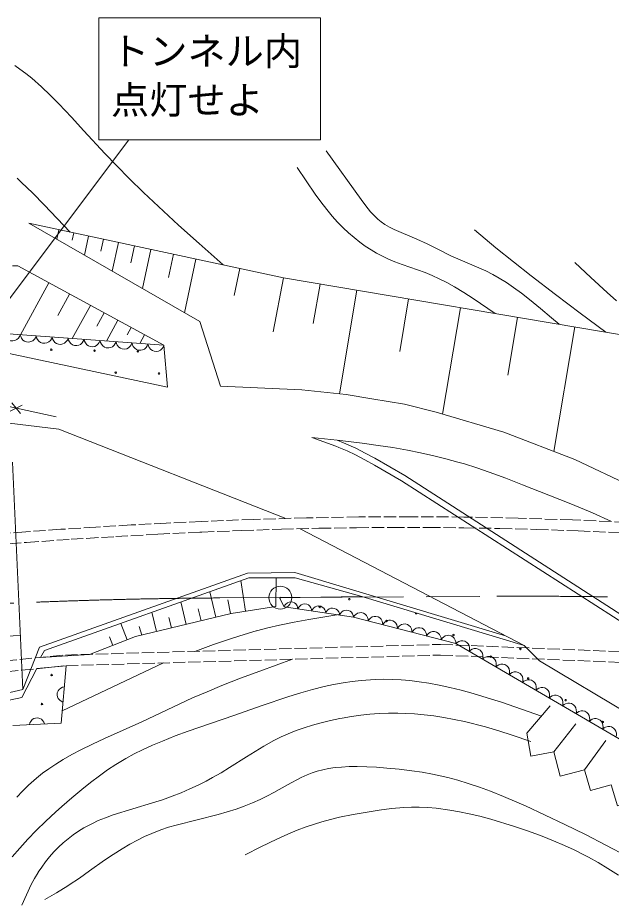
# Model space of a CAD drawing. Units: millimetres, scale not verified. Extents: x -66348 to 573652, y -123902 to 236098.
# Drawn here: x 344937 to 383767, y 136459 to 194584 of the extents above; entities that cross this region are included whole.
import ezdxf
from ezdxf.enums import TextEntityAlignment as Align

# ---------------------------------------------------------------- set-up
doc = ezdxf.new("R2010")
doc.units = ezdxf.units.MM
doc.header["$LTSCALE"] = 1000
doc.linetypes.add('CHAIN', pattern=[18.5, 12, -1.5, 3.5, -1.5])
doc.linetypes.add('USER1', pattern=[1, 0.8, -0.2])
for name, color, linetype, lineweight in [('M-BGD', 7, 'Continuous', 13), ('M-BMK-LINE', 2, 'Continuous', 13), ('M-BMK-SRVR', 3, 'Continuous', 13), ('M-STR-STR2', 171, 'Continuous', 13), ('M-STR-STRC', 7, 'Continuous', 13)]:
    doc.layers.add(name, color=color, linetype=linetype, lineweight=lineweight)
doc.styles.add('ＭＳ ゴシック', font='')
doc.styles.get('ＭＳ ゴシック').set_extended_font_data('MS Gothic')

# ---------------------------------------------------------------- blocks, each defined once
blk = doc.blocks.new('BUHIN2')
at = {"color": 7, "linetype": 'Continuous', "lineweight": 13}
blk.add_lwpolyline([(0, 500), (115, 460), (212, 400), (322, 305), (382, 195), (418, 78), (418, -78), (382, -195), (322, -305), (212, -402), (115, -462), (0, -500)], dxfattribs=at)
blk = doc.blocks.new('BUHIN3')
at = {"color": 7, "linetype": 'Continuous', "lineweight": 13}
blk.add_lwpolyline([(0, -500), (115, -462.5), (212.5, -402.5), (322.5, -305), (382.5, -195), (420, -77.5), (420, 77.5), (382.5, 195), (322.5, 305), (212.5, 402.5), (115, 460), (0, 500)], dxfattribs=at)
blk = doc.blocks.new('BUHIN4')
at = {"color": 7, "linetype": 'Continuous', "lineweight": 13}
for p, q in [((-282, 350), (282, -350)), ((-282, -350), (282, 350))]:
    blk.add_line(p, q, dxfattribs=at)
blk = doc.blocks.new('BUHIN6')
at = {"color": 7, "linetype": 'Continuous', "lineweight": 13}
blk.add_lwpolyline([(0, -2000), (2000, 0), (0, 2000)], dxfattribs=at)
blk = doc.blocks.new('BUHIN1')
at = {"color": 3, "linetype": 'Continuous', "lineweight": 13}
for radius in [750, 22.5]:
    blk.add_circle((0, 0), radius, dxfattribs=at)

msp = doc.modelspace()

# ---------------------------------------------------------------- linework, layer by layer
at = {"layer": 'M-BGD'}
for p, q in [((345668, 181123), (362332, 177544)), ((356844, 174680), (345668, 181123)), ((347623, 180703), (347488, 180074)), ((348599, 180494), (348497, 180022)), ((349574, 180284), (349304, 179027)), ((350549, 180075), (350380, 179290)), ((351523, 179866), (351118, 177981)), ((352583, 179638), (352344, 178525)), ((353643, 179410), (353092, 176843)), ((355119, 179093), (354793, 177572)), ((356595, 178776), (355840, 175259)), ((344592, 178330), (344938, 178327)), ((344938, 178327), (354499, 173133)), ((359464, 178160), (359106, 176398)), ((362332, 177544), (361655, 174011)), ((362332, 177544), (385916, 173567)), ((346960, 177228), (345110, 173823)), ((364726, 177140), (364271, 174562)), ((367121, 176736), (365978, 169957)), ((348322, 176488), (347565, 175093)), ((370510, 176165), (369931, 172730)), ((349685, 175748), (348503, 173574)), ((373900, 175593), (372726, 168632)), ((350582, 175261), (350101, 174376)), ((377641, 174962), (377004, 171184)), ((351479, 174774), (350738, 173409)), ((358196, 170465), (356844, 174680)), ((354499, 173133), (344053, 173900)), ((344053, 173900), (354499, 173133)), ((352354, 174298), (352091, 173814)), ((353229, 173823), (352917, 173249)), ((381383, 174331), (380008, 166181)), ((354736, 170380), (342629, 172957)), ((354499, 173133), (354736, 170380)), ((363525, 170226), (358196, 170465)), ((366428, 169908), (363525, 170226)), ((368099, 169630), (366428, 169908)), ((342210, 169589), (347454, 168448)), ((370246, 169272), (368099, 169630)), ((372315, 168755), (370246, 169272)), ((376729, 167442), (372315, 168755)), ((342543, 168256), (347616, 167634)), ((347616, 167634), (362466, 161794)), ((381382, 165652), (376729, 167442)), ((344592, 165479), (345271, 150588)), ((386155, 163386), (381382, 165652)), ((392035, 150586), (370254, 164595)), ((370042, 164256), (392165, 150027)), ((363405, 161118), (378079, 153460)), ((359971, 158198), (346364, 153370)), ((363065, 158242), (359971, 158198)), ((376851, 154102), (363065, 158242)), ((346692, 153139), (360054, 157907)), ((359848, 155714), (359535, 157721)), ((360054, 157907), (361839, 157907)), ((361839, 157907), (361824, 156022)), ((363090, 157894), (361839, 157907)), ((367451, 156676), (363090, 157894)), ((357897, 155323), (357493, 156993)), ((358865, 155558), (358690, 156457)), ((362052, 156582), (367451, 156676)), ((362357, 156007), (362052, 156582)), ((367451, 156676), (378079, 153460)), ((355961, 154855), (355606, 156320)), ((356929, 155089), (356739, 155873)), ((361824, 156022), (358898, 155565)), ((366907, 155328), (362357, 156007)), ((358898, 155565), (352645, 154052)), ((354020, 154385), (353715, 155645)), ((354990, 154620), (354825, 155301)), ((373597, 153596), (366907, 155328)), ((352090, 153839), (351677, 154917)), ((353044, 154149), (352870, 154715)), ((345110, 154117), (337292, 153761)), ((352645, 154052), (349621, 152892)), ((351156, 153481), (350945, 154031)), ((401544, 137297), (373597, 153596)), ((378079, 153460), (379064, 152476)), ((346364, 153370), (345271, 150588)), ((346420, 152690), (346692, 153139)), ((349621, 152892), (346420, 152690)), ((347840, 149188), (354462, 152329)), ((379064, 152476), (402291, 138587)), ((345194, 150057), (346186, 151965)), ((346186, 151965), (348098, 152149)), ((348098, 152149), (347770, 148384)), ((345271, 150588), (337299, 148733)), ((335145, 147942), (345194, 150057)), ((378237, 147723), (379780, 149523)), ((347770, 148384), (344619, 148229)), ((380008, 146502), (381448, 148343)), ((382019, 145329), (383415, 147256))]:
    msp.add_line(p, q, dxfattribs=at)
for points in [[(344738, 191459), (345080, 191226), (345470, 190934), (345849, 190624), (346489, 190053), (347061, 189506), (347623, 188942), (348450, 188070), (349265, 187182), (350629, 185697), (351412, 184879), (352218, 184066), (353168, 183139), (354140, 182218), (355459, 181004), (356801, 179795), (358377, 178394)], [(365119, 185863), (367408, 182678), (367706, 182270), (368018, 181877), (368224, 181648), (368444, 181436), (368503, 181384), (368718, 181214), (368954, 181054), (369254, 180879), (369566, 180721), (371041, 180091), (371713, 179774), (372370, 179442), (373280, 178996), (375569, 178001), (376011, 177772), (376442, 177527), (376906, 177238), (377369, 176927), (377894, 176546), (378418, 176141), (379142, 175548), (379856, 174937), (380353, 174505)], [(363228, 184768), (363798, 183898), (364385, 183040), (364761, 182523), (365152, 182019), (365517, 181584), (365858, 181206), (366221, 180834), (366570, 180505), (366940, 180184), (367308, 179892), (367673, 179628), (368049, 179382), (368419, 179163), (368798, 178962), (369150, 178797), (369611, 178606), (370090, 178431), (371588, 177901), (372047, 177709), (372506, 177494), (373011, 177235), (373516, 176953), (374124, 176587), (374724, 176202), (376182, 175208)], [(344898, 184069), (345157, 183825), (345915, 183087), (346661, 182334), (348367, 180544)], [(374823, 180688), (376222, 179519), (377371, 178588), (378532, 177672), (380125, 176448), (381738, 175233), (383406, 173990)], [(381381, 178564), (382430, 177575), (383498, 176595), (384120, 176048)], [(364176, 167083), (365826, 166911), (367475, 166718), (368516, 166577), (369475, 166429), (370432, 166260), (371296, 166088), (372155, 165897), (372951, 165700), (373741, 165483), (374163, 165359), (374971, 165102), (375774, 164825), (376871, 164421), (377961, 163997), (379691, 163308), (381115, 162742), (382538, 162155), (383793, 161586)], [(364176, 167083), (364962, 166815), (365739, 166528), (365952, 166443), (366493, 166210), (367025, 165959), (367656, 165636), (368287, 165290), (370042, 164255)], [(370254, 164595), (369280, 165177), (368290, 165746), (367674, 166078), (367050, 166391), (366104, 166813), (365882, 166902)], [(356523, 153088), (357748, 153530), (358987, 153955), (359749, 154197), (360525, 154422), (360563, 154432), (361307, 154624), (362065, 154798), (363023, 154994), (363987, 155171), (365953, 155496)], [(344867, 143542), (345239, 143933), (345632, 144315), (346169, 144789), (346566, 145102), (346975, 145399), (347436, 145708), (347918, 146006), (348481, 146328), (349064, 146638), (349829, 147017), (350615, 147385), (353047, 148476), (356380, 150036), (357322, 150446), (358281, 150842), (359519, 151327), (360775, 151798), (362904, 152569)], [(344577, 139638), (345064, 140196), (345599, 140778), (346150, 141347), (346772, 141960), (347410, 142558), (347827, 142937), (348469, 143501), (349124, 144050), (349698, 144506), (350282, 144944), (350813, 145319), (351363, 145681), (352009, 146074), (352552, 146367), (353103, 146642), (353745, 146937), (354396, 147214), (355232, 147544), (356077, 147857), (359067, 148897), (360873, 149528), (362679, 150138), (363451, 150375), (364228, 150593), (364975, 150779), (365602, 150915), (366234, 151031), (366819, 151118), (367416, 151188), (368321, 151250), (368876, 151261), (369430, 151251), (370012, 151220), (370593, 151169), (371211, 151094), (371839, 150997), (372513, 150872), (373197, 150724), (373957, 150537), (374725, 150328), (375657, 150050), (376588, 149751), (379201, 148847)], [(345197, 136459), (345499, 137133), (345822, 137808), (346038, 138213), (346271, 138609), (346277, 138617), (346504, 138961), (346753, 139303), (347020, 139633), (347303, 139951), (347601, 140255), (347912, 140544), (348229, 140812), (348566, 141069), (348906, 141304), (349255, 141520), (349437, 141624), (349818, 141821), (350207, 141999), (350687, 142194), (351175, 142370), (353754, 143166), (354399, 143372), (355034, 143597), (355622, 143826), (356200, 144073), (356733, 144322), (357266, 144593), (357686, 144823), (358241, 145139), (358795, 145477), (359907, 146188), (361030, 146883), (361695, 147252), (362161, 147480), (362635, 147690), (363146, 147893), (363665, 148077), (364220, 148253), (364791, 148411), (365397, 148558), (366018, 148688), (366166, 148716), (366769, 148820), (367374, 148904), (367982, 148968), (368591, 149011), (369190, 149034), (369801, 149037), (370290, 149025), (370900, 148990), (371518, 148935), (372164, 148857), (372807, 148759), (373488, 148634), (374164, 148489), (375533, 148138), (376404, 147878), (377278, 147596), (378517, 147178)], [(346702, 136840), (347462, 137278), (348210, 137732), (348310, 137796), (348973, 138241), (349633, 138708), (350613, 139404), (351188, 139792), (351775, 140163), (352268, 140454), (352780, 140732), (353237, 140959), (353702, 141167), (354306, 141402), (354796, 141567), (355293, 141713), (358042, 142401), (358629, 142568), (359219, 142757), (359755, 142948), (360294, 143162), (360788, 143379), (361283, 143619), (361692, 143835), (362582, 144344), (363476, 144832), (363864, 145008), (364195, 145134), (364533, 145240), (364897, 145332), (365276, 145408), (365700, 145470), (366129, 145512), (366624, 145539), (367133, 145546), (367768, 145530), (368404, 145495), (369078, 145443), (369894, 145367), (370711, 145271), (371392, 145172), (372077, 145052), (373075, 144834), (373740, 144649), (374409, 144442), (375138, 144193), (375869, 143923), (376724, 143583), (377581, 143220), (378158, 142966), (379452, 142369), (380734, 141756), (382078, 141090), (383420, 140402), (384841, 139650)], [(359806, 139759), (360840, 140282), (361882, 140788), (362611, 141117), (363210, 141367), (363817, 141599), (364823, 141927), (365401, 142083), (365984, 142219), (366885, 142399), (367803, 142563), (368593, 142691), (369385, 142798), (370190, 142869), (370700, 142885), (371210, 142880), (371759, 142854), (372319, 142808), (373214, 142694), (373844, 142585), (374479, 142453), (375179, 142287), (375883, 142099), (377442, 141621), (378343, 141309), (379246, 140975), (379980, 140683), (380706, 140373), (381340, 140081), (381974, 139767), (382283, 139605), (382919, 139249), (383554, 138870), (384246, 138431)]]:
    msp.add_lwpolyline(points, dxfattribs=at)
for centre in [(347133, 172840), (349961, 172784), (352789, 172729), (351347, 171343), (354175, 171287), (366627, 156504), (364693, 155994), (369071, 155079), (373448, 154163), (377825, 153247), (375891, 152738), (347154, 151535), (378334, 151313), (346519, 149639), (380778, 149888), (383221, 148463)]:
    msp.add_circle(centre, 50, dxfattribs=at)
msp.add_arc((371005, 155588), 50, 148.50122, 357.8316, dxfattribs=at)
at = {"layer": 'M-BMK-LINE', "linetype": 'CHAIN'}
msp.add_line((358166, 156585), (376284, 156691), dxfattribs=at)
for centre, start, end in [((360219, -193409), 90.33603, 97.55402), ((378337, -193303), 80.06451, 90.33603)]:
    msp.add_arc(centre, 350000, start, end, dxfattribs=at)
at = {"layer": 'M-STR-STR2', "linetype": 'USER1'}
for p, q in [((348055, 152848), (372603, 153544)), ((372603, 153544), (398822, 152477)), ((333126, 151409), (348055, 152848)), ((348098, 152149), (372599, 152844)), ((372599, 152844), (398770, 151778)), ((333224, 150610), (348098, 152149))]:
    msp.add_line(p, q, dxfattribs=at)
for points in [[(404144, 160422), (401672, 160576), (399219, 160729), (396766, 160879), (394313, 161027), (391858, 161169), (388318, 161365), (384774, 161542), (381228, 161692), (377680, 161808), (374129, 161881), (370693, 161907), (367257, 161888), (363823, 161828), (360389, 161730), (356957, 161596), (354655, 161488), (352354, 161366), (350055, 161230), (347756, 161081), (345458, 160920), (343414, 160767)], [(344362, 160137), (345508, 160222), (348421, 160424), (351345, 160606), (354091, 160758), (356848, 160891), (356988, 160897), (359585, 161001), (362184, 161086), (364642, 161146), (367101, 161186), (369441, 161205), (371790, 161203), (374119, 161181), (376488, 161137), (378856, 161073), (381593, 160977), (384330, 160862), (387885, 160687), (391449, 160492), (391818, 160471), (396798, 160176), (401786, 159868), (404080, 159724)]]:
    msp.add_lwpolyline(points, dxfattribs=at)
at = {"layer": 'M-STR-STRC'}
for p, q in [((350237, 194584), (364737, 194584)), ((350237, 186584), (350237, 194584)), ((364737, 194584), (364737, 186584)), ((352202, 186584), (331780, 159378)), ((364737, 186584), (350237, 186584))]:
    msp.add_line(p, q, dxfattribs=at)

# ---------------------------------------------------------------- block references
at = {"layer": 'M-BGD'}
for name, p, xscale, yscale, rotation in [('BUHIN3', (344575, 173862), 1.047426, 1.047426, 265.79938), ('BUHIN3', (345620, 173785), 1.047426, 1.047426, 265.79938), ('BUHIN3', (346665, 173709), 1.047426, 1.047426, 265.79938), ('BUHIN3', (347709, 173632), 1.047426, 1.047426, 265.79938), ('BUHIN3', (348754, 173555), 1.047426, 1.047426, 265.79938), ('BUHIN3', (349798, 173478), 1.047426, 1.047426, 265.79938), ('BUHIN3', (350843, 173402), 1.047426, 1.047426, 265.79938), ('BUHIN3', (351888, 173325), 1.047426, 1.047426, 265.79938), ('BUHIN3', (352932, 173248), 1.047426, 1.047426, 265.79938), ('BUHIN3', (353977, 173172), 1.047426, 1.047426, 265.79938), ('BUHIN3', (362812, 155939), 0.9201434, 0.9201434, 81.51106), ('BUHIN3', (363722, 155804), 0.9201434, 0.9201434, 81.51106), ('BUHIN3', (364632, 155668), 0.9201434, 0.9201434, 81.51106), ('BUHIN3', (365542, 155532), 0.9201434, 0.9201434, 81.51106), ('BUHIN3', (366452, 155396), 0.9201434, 0.9201434, 81.51106), ('BUHIN3', (367385, 155204), 0.987168, 0.987168, 75.48573), ('BUHIN3', (368341, 154957), 0.987168, 0.987168, 75.48573), ('BUHIN3', (369297, 154710), 0.987168, 0.987168, 75.48573), ('BUHIN3', (370252, 154462), 0.987168, 0.987168, 75.48573), ('BUHIN3', (371208, 154215), 0.987168, 0.987168, 75.48573), ('BUHIN3', (372164, 153967), 0.987168, 0.987168, 75.48573), ('BUHIN3', (373119, 153720), 0.987168, 0.987168, 75.48573), ('BUHIN3', (374034, 153342), 1.011031, 1.011031, 59.74789), ('BUHIN3', (374907, 152832), 1.011031, 1.011031, 59.74789), ('BUHIN3', (375780, 152323), 1.011031, 1.011031, 59.74789), ('BUHIN3', (376654, 151814), 1.011031, 1.011031, 59.74789), ('BUHIN3', (377527, 151304), 1.011031, 1.011031, 59.74789), ('BUHIN3', (378400, 150795), 1.011031, 1.011031, 59.74789), ('BUHIN3', (379274, 150285), 1.011031, 1.011031, 59.74789), ('BUHIN3', (380147, 149776), 1.011031, 1.011031, 59.74789), ('BUHIN3', (381021, 149267), 1.011031, 1.011031, 59.74789), ('BUHIN3', (381894, 148757), 1.011031, 1.011031, 59.74789), ('BUHIN3', (382767, 148248), 1.011031, 1.011031, 59.74789), ('BUHIN3', (383641, 147739), 1.011031, 1.011031, 59.74789), ('BUHIN6', (379123, 147112), 0.5378542, 0.5378542, 235.42581), ('BUHIN6', (381014, 145915), 0.581991, 0.581991, 239.74356), ('BUHIN6', (382893, 144838), 0.5010702, 0.5010702, 240.67952), ('BUHIN6', (384664, 143869), 0.5086962, 0.5086962, 241.92751)]:
    msp.add_blockref(name, p, dxfattribs=dict(at, xscale=xscale, yscale=yscale, rotation=rotation))
for name, p, rotation in [('BUHIN4', (344832, 169019), 257.72123), ('BUHIN2', (347934, 150267), 175.01041), ('BUHIN2', (346194, 148307), 92.81556)]:
    msp.add_blockref(name, p, dxfattribs=dict(at, rotation=rotation))
at = {"layer": 'M-BMK-SRVR'}
msp.add_blockref('BUHIN1', (362116, 156608), dxfattribs=at)

# ---------------------------------------------------------------- texts
at = {"layer": 'M-STR-STRC', "style": 'ＭＳ ゴシック'}
for s, p in [('トンネル内', (351037, 190934)), ('点灯せよ', (351037, 187734))]:
    msp.add_text(s, height=1833, dxfattribs=at).set_placement(p, align=Align.BOTTOM_LEFT)

doc.saveas('drawing.dxf')
